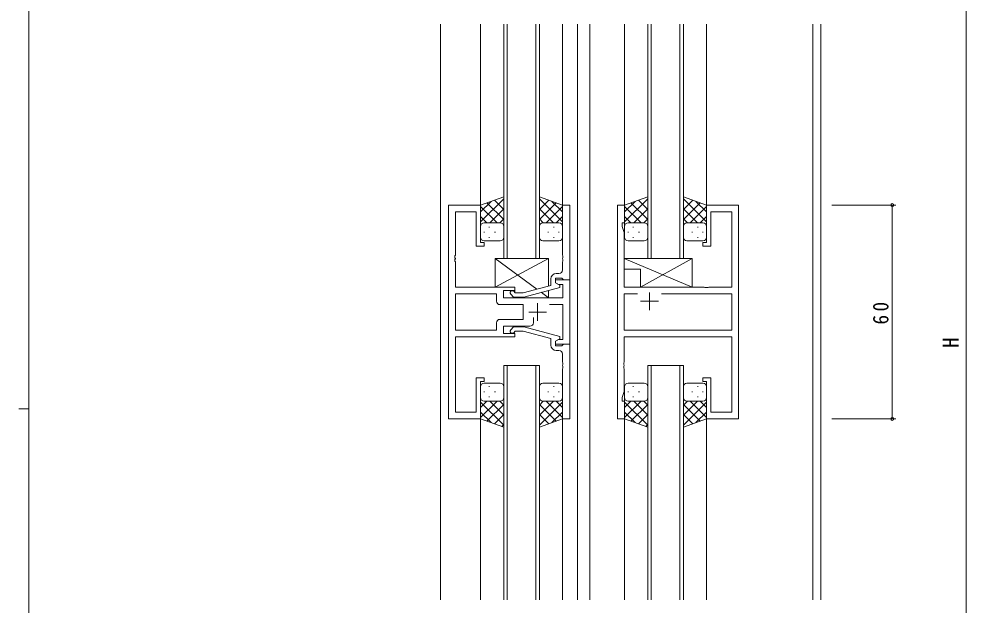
# Model space of a CAD drawing. Units: millimetres on the paper. Extents: x -420 to 373, y -297 to 267.
# Drawn here: x -420.5 to -154.8, y -53.1 to 111.4 of the extents above; entities that cross this region are included whole.
import ezdxf
from ezdxf.enums import TextEntityAlignment as Align

# ---------------------------------------------------------------- set-up
doc = ezdxf.new("R2010")
doc.units = ezdxf.units.MM
for name, color, linetype, lineweight in [('0-1_YKK_ZWAK', 7, 'Continuous', 9), ('0-3_YKK_11', 7, 'Continuous', 9), ('0-4_YKK_12', 2, 'Continuous', 9), ('0-5_YKK_13', 4, 'Continuous', 9), ('0-7_YKK_D', 6, 'Continuous', 9)]:
    doc.layers.add(name, color=color, linetype=linetype, lineweight=lineweight)
doc.styles.add('ＭＳ ゴシック', font='')
doc.styles.get('ＭＳ ゴシック').set_extended_font_data('MS Gothic')

msp = doc.modelspace()

# ---------------------------------------------------------------- linework, layer by layer
at = {"layer": '0-1_YKK_ZWAK'}
for p, q in [((-417.7, -260.6), (-417.7, 264.4)), ((-420.5, 1.9), (-417.7, 1.9))]:
    msp.add_line(p, q, dxfattribs=at)
at = {"layer": '0-3_YKK_11'}
for p, q in [((-300.004, 59.102), (-291.004, 59.102)), ((-300.004, -0.898), (-300.004, 59.102)), ((-291.004, 59.102), (-291.004, 48.602)), ((-268.004, 59.102), (-268.004, 45.06)), ((-266.004, 59.102), (-268.004, 59.102)), ((-266.004, 38.102), (-266.004, 59.102)), ((-252.604, 59.102), (-250.604, 59.102)), ((-252.604, -0.898), (-252.604, 59.102)), ((-250.604, 59.102), (-250.604, 54.102)), ((-227.604, 59.102), (-218.604, 59.102)), ((-227.604, 48.602), (-227.604, 59.102)), ((-218.604, 59.102), (-218.604, -0.898)), ((-298.074, 57.172), (-298.074, 45.06)), ((-292.204, 57.172), (-298.074, 57.172)), ((-292.204, 47.602), (-292.204, 57.172)), ((-226.404, 57.172), (-226.404, 47.602)), ((-220.534, 57.172), (-226.404, 57.172)), ((-220.534, 36.102), (-220.534, 57.172)), ((-251.304, 54.102), (-251.304, 53.102)), ((-250.604, 54.102), (-251.304, 54.102)), ((-251.304, 53.102), (-250.674, 51.371)), ((-250.674, 51.371), (-250.674, 36.102)), ((-291.004, 48.602), (-290.004, 48.602)), ((-290.004, 48.602), (-290.004, 47.602)), ((-228.604, 48.602), (-227.604, 48.602)), ((-228.604, 47.602), (-228.604, 48.602)), ((-290.004, 47.602), (-292.204, 47.602)), ((-226.404, 47.602), (-228.604, 47.602)), ((-298.074, 45.06), (-298.194, 44.877)), ((-298.194, 44.877), (-298.194, 44.327)), ((-298.194, 44.327), (-298.074, 44.144)), ((-298.074, 44.06), (-298.194, 43.877)), ((-298.194, 43.877), (-298.194, 43.327)), ((-298.194, 43.327), (-298.074, 43.144)), ((-298.074, 44.144), (-298.074, 44.06)), ((-298.074, 43.144), (-298.074, 36.102)), ((-268.004, 45.06), (-267.884, 44.877)), ((-267.884, 44.327), (-268.004, 44.144)), ((-268.004, 44.144), (-268.004, 44.06)), ((-268.004, 44.06), (-267.884, 43.877)), ((-267.884, 43.327), (-268.004, 43.144)), ((-268.004, 43.144), (-268.004, 40.902)), ((-267.884, 44.877), (-267.884, 44.327)), ((-267.884, 43.877), (-267.884, 43.327)), ((-269.004, 39.902), (-269.804, 39.902)), ((-271.304, 38.402), (-271.304, 36.582)), ((-270.004, 38.602), (-268.204, 38.602)), ((-270.004, 37.302), (-270.004, 38.602)), ((-270.004, 38.102), (-266.004, 38.102)), ((-270.004, 37.302), (-270.004, 38.102)), ((-268.804, 36.609), (-270.004, 37.302)), ((-269.138, 36.802), (-270.004, 37.302)), ((-268.204, 38.602), (-268.004, 38.402)), ((-268.004, 38.402), (-267.704, 38.102)), ((-267.704, 38.102), (-266.004, 38.102)), ((-266.004, 38.102), (-266.004, 20.102)), ((-298.074, 36.102), (-281.404, 36.102)), ((-284.604, 35.102), (-284.604, 33.102)), ((-281.404, 35.102), (-284.604, 35.102)), ((-281.255, 34.502), (-281.679, 34.926)), ((-281.404, 36.102), (-281.404, 35.102)), ((-271.304, 36.582), (-279.065, 34.502)), ((-278.907, 33.302), (-268.804, 36.009)), ((-267.934, 36.802), (-269.138, 36.802)), ((-268.804, 36.009), (-268.804, 36.609)), ((-267.934, 33.102), (-267.934, 36.802)), ((-250.674, 36.102), (-228.275, 36.102)), ((-243.604, 34.602), (-243.604, 29.602)), ((-228.275, 36.102), (-228.083, 35.959)), ((-228.083, 35.959), (-227.125, 35.959)), ((-227.125, 35.959), (-226.933, 36.102)), ((-226.933, 36.102), (-220.534, 36.102)), ((-298.074, 34.172), (-298.074, 24.032)), ((-286.534, 34.172), (-298.074, 34.172)), ((-286.534, 34.172), (-298.074, 34.172)), ((-286.534, 32.172), (-286.534, 34.172)), ((-284.604, 33.102), (-267.934, 33.102)), ((-282.528, 34.078), (-281.752, 33.302)), ((-281.752, 33.302), (-278.907, 33.302)), ((-279.065, 34.502), (-281.255, 34.502)), ((-250.674, 34.172), (-246.954, 34.172)), ((-250.674, 24.032), (-250.674, 34.172)), ((-241.104, 32.102), (-246.104, 32.102)), ((-240.254, 34.172), (-220.534, 34.172)), ((-240.254, 34.172), (-220.534, 34.172)), ((-220.534, 34.172), (-220.534, 24.032)), ((-279.004, 31.172), (-285.534, 31.172)), ((-279.004, 27.032), (-279.004, 31.172)), ((-275.004, 31.602), (-275.004, 26.602)), ((-267.934, 31.172), (-271.654, 31.172)), ((-267.934, 21.402), (-267.934, 31.172)), ((-285.534, 27.032), (-279.004, 27.032)), ((-277.504, 29.102), (-272.504, 29.102)), ((-276.154, 27.541), (-276.154, 26.102)), ((-298.074, 24.032), (-286.534, 24.032)), ((-286.534, 24.032), (-286.534, 26.032)), ((-284.604, 25.102), (-284.604, 23.102)), ((-277.154, 25.102), (-284.604, 25.102)), ((-282.528, 24.126), (-281.752, 24.902)), ((-281.752, 24.902), (-278.907, 24.902)), ((-278.907, 24.902), (-268.804, 22.195)), ((-220.534, 24.032), (-250.674, 24.032)), ((-298.074, 22.102), (-298.074, 1.032)), ((-281.404, 22.102), (-298.074, 22.102)), ((-284.604, 23.102), (-281.404, 23.102)), ((-281.255, 23.702), (-281.68, 23.278)), ((-281.404, 23.102), (-281.404, 22.102)), ((-279.065, 23.702), (-281.255, 23.702)), ((-271.304, 21.622), (-279.065, 23.702)), ((-271.304, 19.802), (-271.304, 21.622)), ((-268.804, 21.595), (-270.004, 20.902)), ((-270.004, 20.902), (-269.138, 21.402)), ((-269.138, 21.402), (-267.934, 21.402)), ((-268.804, 22.195), (-268.804, 21.595)), ((-250.674, 22.102), (-250.674, 15.06)), ((-220.534, 22.102), (-250.674, 22.102)), ((-220.534, 1.032), (-220.534, 22.102)), ((-270.004, 20.902), (-270.004, 19.602)), ((-270.004, 20.102), (-270.004, 20.902)), ((-266.004, 20.102), (-270.004, 20.102)), ((-270.004, 19.602), (-268.204, 19.602)), ((-268.204, 19.602), (-268.004, 19.802)), ((-268.004, 19.802), (-267.704, 20.102)), ((-267.704, 20.102), (-266.004, 20.102)), ((-266.004, 20.102), (-266.004, -0.898)), ((-269.004, 18.302), (-269.804, 18.302)), ((-268.004, 15.06), (-268.004, 17.302)), ((-267.884, 14.877), (-268.004, 15.06)), ((-268.004, 14.144), (-267.884, 14.327)), ((-268.004, 14.06), (-268.004, 14.144)), ((-267.884, 13.877), (-268.004, 14.06)), ((-268.004, 13.144), (-267.884, 13.327)), ((-267.884, 14.327), (-267.884, 14.877)), ((-267.884, 13.327), (-267.884, 13.877)), ((-250.674, 15.06), (-250.794, 14.877)), ((-250.794, 14.877), (-250.794, 14.327)), ((-250.794, 14.327), (-250.674, 14.144)), ((-250.674, 14.06), (-250.794, 13.877)), ((-250.794, 13.877), (-250.794, 13.327)), ((-250.794, 13.327), (-250.674, 13.144)), ((-250.674, 14.144), (-250.674, 14.06)), ((-268.004, -0.898), (-268.004, 13.144)), ((-250.674, 13.144), (-250.674, 6.833)), ((-292.204, 10.602), (-290.004, 10.602)), ((-292.204, 1.032), (-292.204, 10.602)), ((-291.004, 9.602), (-291.004, -0.898)), ((-290.004, 9.602), (-291.004, 9.602)), ((-290.004, 10.602), (-290.004, 9.602)), ((-228.604, 10.602), (-226.404, 10.602)), ((-228.604, 9.602), (-228.604, 10.602)), ((-227.604, 9.602), (-228.604, 9.602)), ((-227.604, -0.898), (-227.604, 9.602)), ((-226.404, 10.602), (-226.404, 1.032)), ((-250.674, 6.833), (-251.304, 5.102)), ((-251.304, 5.102), (-251.304, 4.102)), ((-251.304, 4.102), (-250.604, 4.102)), ((-250.604, 4.102), (-250.604, -0.898)), ((-298.074, 1.032), (-292.204, 1.032)), ((-226.404, 1.032), (-220.534, 1.032)), ((-291.004, -0.898), (-300.004, -0.898)), ((-266.004, -0.898), (-268.004, -0.898)), ((-250.604, -0.898), (-252.604, -0.898)), ((-218.604, -0.898), (-227.604, -0.898))]:
    msp.add_line(p, q, dxfattribs=at)
for centre, radius, start, end in [((-269.804, 38.402), 1.5, 90, 179.99998), ((-269.004, 40.902), 1, 270, 359.99998), ((-282.104, 34.502), 0.6, 44.99998, 225), ((-285.534, 32.172), 1, 180, 269.99998), ((-285.534, 26.032), 1, 90, 179.99998), ((-282.104, 23.702), 0.6, 134.99998, 315), ((-277.154, 26.102), 1, 270, 359.99998), ((-269.804, 19.802), 1.5, 180, 269.99998), ((-269.004, 17.302), 1, 0, 89.99998)]:
    msp.add_arc(centre, radius, start, end, dxfattribs=at)
at = {"layer": '0-4_YKK_12'}
for p, q in [((-302.204, 109.852), (-302.204, -51.648)), ((-291.004, 109.852), (-291.004, 59.102)), ((-284.504, 109.852), (-284.504, 44.103)), ((-283.504, 44.103), (-283.504, 109.852)), ((-275.504, 109.852), (-275.504, 44.103)), ((-274.504, 44.103), (-274.504, 109.852)), ((-268.004, 109.852), (-268.004, 59.102)), ((-263.804, 109.852), (-263.804, -51.648)), ((-260.304, 109.852), (-260.304, -51.648)), ((-250.604, 109.852), (-250.604, 58.602)), ((-244.104, 109.852), (-244.104, 44.103)), ((-243.104, 44.103), (-243.104, 109.852)), ((-235.104, 109.852), (-235.104, 44.103)), ((-234.104, 44.103), (-234.104, 109.852)), ((-227.604, 109.852), (-227.604, 58.602)), ((-197.804, 109.852), (-197.804, -51.648)), ((-195.504, 109.852), (-195.504, -51.648)), ((-284.504, 44.103), (-274.504, 44.103)), ((-244.104, 44.103), (-234.104, 44.103)), ((-284.504, 14.102), (-274.504, 14.102)), ((-284.504, -51.648), (-284.504, 14.102)), ((-283.504, 14.102), (-283.504, -51.648)), ((-275.504, -51.648), (-275.504, 14.102)), ((-274.504, 14.102), (-274.504, -51.648)), ((-244.104, 14.102), (-234.104, 14.102)), ((-244.104, -51.648), (-244.104, 14.102)), ((-243.104, 14.102), (-243.104, -51.648)), ((-235.104, -51.648), (-235.104, 14.102)), ((-234.104, 14.102), (-234.104, -51.648)), ((-291.004, -0.898), (-291.004, -51.648)), ((-268.004, -0.898), (-268.004, -51.648)), ((-250.604, -0.398), (-250.604, -51.648)), ((-227.604, -0.398), (-227.604, -51.648))]:
    msp.add_line(p, q, dxfattribs=at)
at = {"layer": '0-5_YKK_13'}
for p, q in [((-284.504, 61.423), (-291.004, 59.102)), ((-284.504, 52.881), (-284.504, 61.423)), ((-274.504, 52.881), (-274.503, 61.424)), ((-274.503, 61.424), (-268.003, 59.102)), ((-244.104, 61.423), (-250.604, 59.102)), ((-244.104, 52.881), (-244.104, 61.423)), ((-234.104, 52.881), (-234.103, 61.424)), ((-234.103, 61.424), (-227.603, 59.102)), ((-291.004, 54.37), (-284.504, 60.87)), ((-291.004, 57.199), (-288.043, 60.159)), ((-291.004, 59.102), (-291.004, 53.102)), ((-286.384, 54.102), (-291.004, 58.722)), ((-284.504, 55.051), (-289.2, 59.746)), ((-284.504, 57.879), (-287.116, 60.491)), ((-268.003, 54.37), (-274.503, 60.87)), ((-274.503, 57.879), (-271.892, 60.491)), ((-274.503, 55.051), (-269.808, 59.746)), ((-272.624, 54.102), (-268.003, 58.722)), ((-268.003, 57.199), (-270.964, 60.16)), ((-268.003, 59.102), (-268.004, 53.102)), ((-250.604, 54.37), (-244.104, 60.87)), ((-250.604, 57.199), (-247.643, 60.159)), ((-250.604, 59.102), (-250.604, 53.102)), ((-245.984, 54.102), (-250.604, 58.722)), ((-244.104, 55.051), (-248.8, 59.746)), ((-244.104, 57.879), (-246.716, 60.491)), ((-227.603, 54.37), (-234.103, 60.87)), ((-234.103, 57.879), (-231.492, 60.491)), ((-234.103, 55.051), (-229.408, 59.746)), ((-232.224, 54.102), (-227.603, 58.722)), ((-227.603, 57.199), (-230.564, 60.16)), ((-227.603, 59.102), (-227.604, 53.102)), ((-289.212, 54.102), (-291.004, 55.894)), ((-288.444, 54.102), (-284.504, 58.042)), ((-270.564, 54.102), (-274.503, 58.042)), ((-269.795, 54.102), (-268.003, 55.894)), ((-248.812, 54.102), (-250.604, 55.894)), ((-248.044, 54.102), (-244.104, 58.042)), ((-230.164, 54.102), (-234.103, 58.042)), ((-229.395, 54.102), (-227.603, 55.894)), ((-290.004, 54.102), (-286.404, 54.102)), ((-289.604, 54.102), (-285.504, 54.102)), ((-285.615, 54.102), (-284.504, 55.213)), ((-273.392, 54.102), (-274.503, 55.214)), ((-269.403, 54.102), (-273.503, 54.102)), ((-269.003, 54.102), (-272.603, 54.102)), ((-249.604, 54.102), (-246.004, 54.102)), ((-249.204, 54.102), (-245.104, 54.102)), ((-245.215, 54.102), (-244.104, 55.213)), ((-232.992, 54.102), (-234.103, 55.214)), ((-229.003, 54.102), (-233.103, 54.102)), ((-228.603, 54.102), (-232.203, 54.102)), ((-291.004, 50.102), (-291.004, 53.102)), ((-290.084, 51.466), (-289.884, 51.466)), ((-288.669, 52.881), (-288.469, 52.881)), ((-287.054, 51.466), (-286.854, 51.466)), ((-284.504, 53.102), (-284.504, 50.102)), ((-274.504, 53.102), (-274.504, 50.102)), ((-271.954, 51.466), (-272.154, 51.466)), ((-270.339, 52.881), (-270.539, 52.881)), ((-268.924, 51.466), (-269.124, 51.466)), ((-268.004, 50.102), (-268.004, 53.102)), ((-250.604, 50.102), (-250.604, 53.102)), ((-249.684, 51.466), (-249.484, 51.466)), ((-248.269, 52.881), (-248.069, 52.881)), ((-246.654, 51.466), (-246.454, 51.466)), ((-244.104, 53.102), (-244.104, 50.102)), ((-234.104, 53.102), (-234.104, 50.102)), ((-231.554, 51.466), (-231.754, 51.466)), ((-229.939, 52.881), (-230.139, 52.881)), ((-228.524, 51.466), (-228.724, 51.466)), ((-227.604, 50.102), (-227.604, 53.102)), ((-285.504, 49.102), (-290.004, 49.102)), ((-288.669, 50.05), (-288.469, 50.05)), ((-273.504, 49.102), (-269.004, 49.102)), ((-270.339, 50.051), (-270.539, 50.051)), ((-245.104, 49.102), (-249.604, 49.102)), ((-248.269, 50.05), (-248.069, 50.05)), ((-233.104, 49.102), (-228.604, 49.102)), ((-229.939, 50.051), (-230.139, 50.051)), ((-286.904, 44.102), (-271.904, 44.102)), ((-286.904, 36.102), (-286.904, 44.102)), ((-275.218, 35.533), (-286.904, 44.102)), ((-286.904, 36.102), (-271.904, 44.102)), ((-271.904, 44.102), (-271.904, 36.421)), ((-250.674, 44.102), (-250.674, 41.102)), ((-250.674, 44.102), (-231.674, 44.102)), ((-231.674, 36.102), (-250.674, 44.102)), ((-231.674, 44.102), (-231.674, 36.102)), ((-250.674, 41.102), (-246.174, 41.102)), ((-281.404, 36.102), (-286.904, 36.102)), ((-281.404, 34.651), (-281.404, 36.102)), ((-271.904, 33.102), (-273.978, 34.623)), ((-271.904, 35.178), (-271.904, 33.102)), ((-246.174, 36.102), (-231.674, 36.102)), ((-281.404, 33.102), (-281.404, 33.302)), ((-271.904, 33.102), (-281.404, 33.102)), ((-291.004, 8.102), (-291.004, 5.102)), ((-285.504, 9.102), (-290.004, 9.102)), ((-288.669, 8.154), (-288.469, 8.154)), ((-284.504, 5.102), (-284.504, 8.102)), ((-274.504, 5.102), (-274.504, 8.102)), ((-273.504, 9.102), (-269.004, 9.102)), ((-270.339, 8.154), (-270.539, 8.154)), ((-268.004, 8.102), (-268.004, 5.102)), ((-250.604, 8.102), (-250.604, 5.102)), ((-245.104, 9.102), (-249.604, 9.102)), ((-248.269, 8.154), (-248.069, 8.154)), ((-244.104, 5.102), (-244.104, 8.102)), ((-234.104, 5.102), (-234.104, 8.102)), ((-233.104, 9.102), (-228.604, 9.102)), ((-229.939, 8.154), (-230.139, 8.154)), ((-227.604, 8.102), (-227.604, 5.102)), ((-290.084, 6.739), (-289.884, 6.739)), ((-288.669, 5.324), (-288.469, 5.324)), ((-287.054, 6.739), (-286.854, 6.739)), ((-284.504, 5.324), (-284.504, -3.219)), ((-274.504, 5.323), (-274.503, -3.22)), ((-271.954, 6.738), (-272.154, 6.738)), ((-270.339, 5.324), (-270.539, 5.324)), ((-268.924, 6.739), (-269.124, 6.739)), ((-249.684, 6.739), (-249.484, 6.739)), ((-248.269, 5.324), (-248.069, 5.324)), ((-246.654, 6.739), (-246.454, 6.739)), ((-244.104, 5.324), (-244.104, -3.219)), ((-234.104, 5.323), (-234.103, -3.22)), ((-231.554, 6.738), (-231.754, 6.738)), ((-229.939, 5.324), (-230.139, 5.324)), ((-228.524, 6.739), (-228.724, 6.739)), ((-291.004, -0.898), (-291.004, 5.102)), ((-289.212, 4.102), (-291.004, 2.31)), ((-286.384, 4.102), (-291.004, -0.518)), ((-291.004, 3.834), (-284.504, -2.666)), ((-290.004, 4.102), (-286.404, 4.102)), ((-289.604, 4.102), (-285.504, 4.102)), ((-284.504, 3.153), (-289.2, -1.542)), ((-288.444, 4.102), (-284.504, 0.162)), ((-285.615, 4.102), (-284.504, 2.991)), ((-273.392, 4.102), (-274.503, 2.99)), ((-270.564, 4.102), (-274.503, 0.162)), ((-268.003, 3.834), (-274.503, -2.666)), ((-274.503, 3.153), (-269.808, -1.542)), ((-269.403, 4.102), (-273.503, 4.102)), ((-272.624, 4.102), (-268.003, -0.518)), ((-269.003, 4.102), (-272.603, 4.102)), ((-269.795, 4.102), (-268.003, 2.31)), ((-268.003, -0.898), (-268.004, 5.102)), ((-250.604, -0.898), (-250.604, 5.102)), ((-248.812, 4.102), (-250.604, 2.31)), ((-245.984, 4.102), (-250.604, -0.518)), ((-250.604, 3.834), (-244.104, -2.666)), ((-249.604, 4.102), (-246.004, 4.102)), ((-249.204, 4.102), (-245.104, 4.102)), ((-244.104, 3.153), (-248.8, -1.542)), ((-248.044, 4.102), (-244.104, 0.162)), ((-245.215, 4.102), (-244.104, 2.991)), ((-232.992, 4.102), (-234.103, 2.99)), ((-230.164, 4.102), (-234.103, 0.162)), ((-227.603, 3.834), (-234.103, -2.666)), ((-234.103, 3.153), (-229.408, -1.542)), ((-229.003, 4.102), (-233.103, 4.102)), ((-232.224, 4.102), (-227.603, -0.518)), ((-228.603, 4.102), (-232.203, 4.102)), ((-229.395, 4.102), (-227.603, 2.31)), ((-227.603, -0.898), (-227.604, 5.102)), ((-291.004, 1.005), (-288.043, -1.955)), ((-284.504, 0.325), (-287.116, -2.287)), ((-274.503, 0.325), (-271.892, -2.287)), ((-268.003, 1.005), (-270.964, -1.955)), ((-250.604, 1.005), (-247.643, -1.955)), ((-244.104, 0.325), (-246.716, -2.287)), ((-234.103, 0.325), (-231.492, -2.287)), ((-227.603, 1.005), (-230.564, -1.955)), ((-284.504, -3.219), (-291.004, -0.898)), ((-284.504, -2.503), (-285.032, -3.031)), ((-274.503, -3.22), (-268.003, -0.898)), ((-244.104, -3.219), (-250.604, -0.898)), ((-244.104, -2.503), (-244.632, -3.031)), ((-234.103, -3.22), (-227.603, -0.898))]:
    msp.add_line(p, q, dxfattribs=at)
msp.add_lwpolyline([(-246.174, 41.102), (-246.174, 36.102), (-231.674, 44.102)], dxfattribs=at)
for centre, start, end in [((-290.004, 53.102), 89.99998, 179.99998), ((-290.004, 53.102), 89.99998, 179.99998), ((-285.504, 53.102), 359.99998, 89.99998), ((-273.504, 53.102), 89.99841, 179.99841), ((-269.004, 53.102), 359.99841, 89.99841), ((-269.004, 53.102), 359.99841, 89.99841), ((-249.604, 53.102), 89.99998, 179.99998), ((-249.604, 53.102), 89.99998, 179.99998), ((-245.104, 53.102), 359.99998, 89.99998), ((-233.104, 53.102), 89.99841, 179.99841), ((-228.604, 53.102), 359.99841, 89.99841), ((-228.604, 53.102), 359.99841, 89.99841), ((-290.004, 50.102), 179.99998, 269.99998), ((-285.504, 50.102), 269.99998, 359.99998), ((-273.504, 50.102), 179.99841, 269.99841), ((-269.004, 50.102), 269.99841, 359.99841), ((-249.604, 50.102), 179.99998, 269.99998), ((-245.104, 50.102), 269.99998, 359.99998), ((-233.104, 50.102), 179.99841, 269.99841), ((-228.604, 50.102), 269.99841, 359.99841), ((-290.004, 8.102), 90, 180), ((-285.504, 8.102), 0, 90), ((-273.504, 8.102), 90.00157, 180.00157), ((-269.004, 8.102), 0.00157, 90.00157), ((-249.604, 8.102), 90, 180), ((-245.104, 8.102), 0, 90), ((-233.104, 8.102), 90.00157, 180.00157), ((-228.604, 8.102), 0.00157, 90.00157), ((-290.004, 5.102), 180, 270), ((-290.004, 5.102), 180, 270), ((-285.504, 5.102), 270, 0), ((-273.504, 5.102), 180.00157, 270.00157), ((-269.004, 5.102), 270.00157, 0.00157), ((-269.004, 5.102), 270.00157, 0.00157), ((-249.604, 5.102), 180, 270), ((-249.604, 5.102), 180, 270), ((-245.104, 5.102), 270, 0), ((-233.104, 5.102), 180.00157, 270.00157), ((-228.604, 5.102), 270.00157, 0.00157), ((-228.604, 5.102), 270.00157, 0.00157)]:
    msp.add_arc(centre, 1, start, end, dxfattribs=at)
at = {"layer": '0-7_YKK_D'}
for p, q in [((-154.804, 213.602), (-154.804, -172.398)), ((-192.504, 59.102), (-174.504, 59.102)), ((-175.504, 59.102), (-175.504, -0.898)), ((-192.504, -0.898), (-174.504, -0.898))]:
    msp.add_line(p, q, dxfattribs=at)
for centre in [(-175.504, 59.102), (-175.504, -0.898)]:
    msp.add_circle(centre, 0.425, dxfattribs=at)

# ---------------------------------------------------------------- texts
at = {"layer": '0-7_YKK_D', "color": 3, "style": 'ＭＳ ゴシック'}
msp.add_text('H', height=4.399, rotation=90, dxfattribs=at).set_placement((-155.604, 19.002), align=Align.BOTTOM_LEFT)
at = {"layer": '0-7_YKK_D', "color": 3, "insert": (-176.504, 25.582), "char_height": 4.399, "attachment_point": 7, "rotation": 90, "style": 'ＭＳ ゴシック'}
msp.add_mtext('\\T1.36;\\W0.9;60', dxfattribs=at)

doc.saveas('drawing.dxf')
